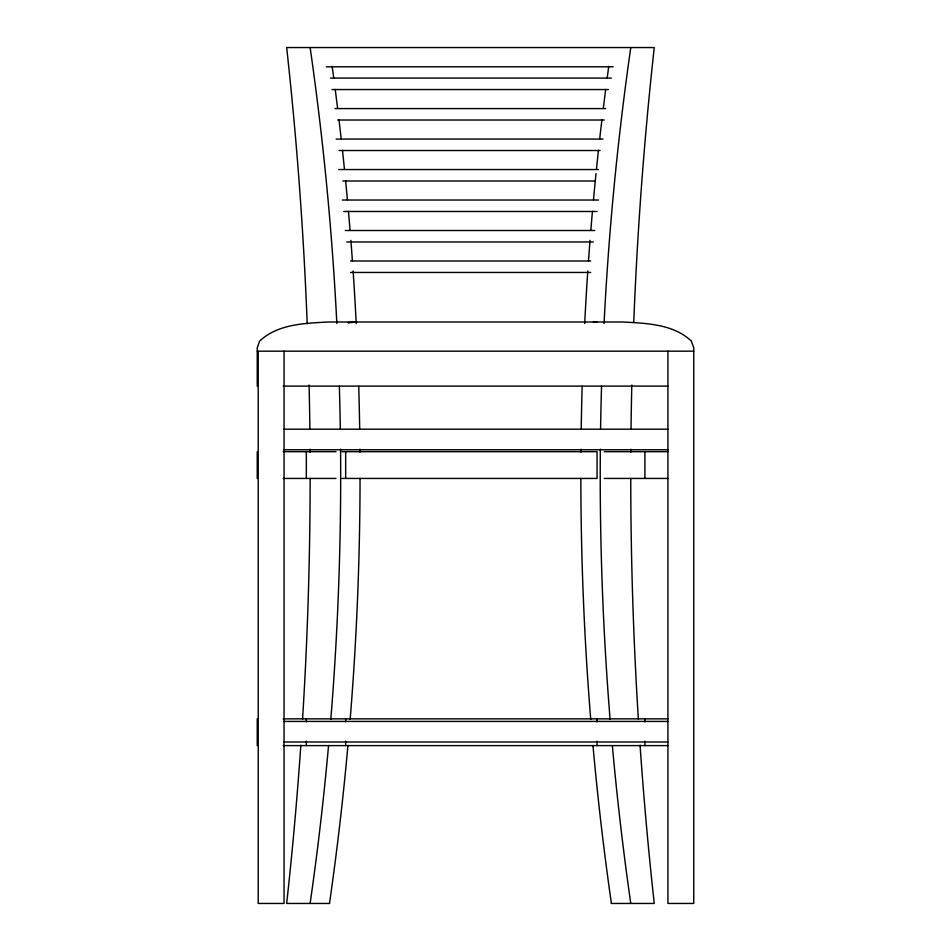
<?xml version="1.0" encoding="UTF-8"?>
<svg xmlns="http://www.w3.org/2000/svg" width="951" height="951" viewBox="0 0 951 951"><rect width="100%" height="100%" fill="white"/><g stroke="black" fill="none" stroke-linecap="round" stroke-linejoin="round"><path stroke-width="1.43" d="M349.1 322.567L348.042 322.71L356.637 322.068L354.949 322.163M351.074 322.401L353.653 322.234M326.3 66.796L613.193 66.796M330.532 78.089L611.315 78.089M331.982 89.549L608.414 89.549M334.978 108.58L605.656 108.58M337.795 120.028L604.254 120.028M336.155 139.06L603.041 139.06M339.091 150.52L600.093 150.52M338.556 169.551L598.417 169.551M342.824 180.999L595.492 180.999M342.336 200.031L598.571 200.031M343.739 211.479L597.157 211.479M345.308 230.511L594.791 230.511M346.77 241.97L593.329 241.97M350.634 261.002L590.726 261.002M350.634 272.45L590.726 272.45M257.245 351.169L693.755 351.169M283.196 386.106L667.923 386.106M284.052 429.198L667.923 429.198M284.052 449.775L667.923 449.775M283.196 451.689L336 451.689M341.991 451.689L597.062 451.689L597.062 478.436L341.991 478.436M604.289 451.689L667.887 451.689M283.196 478.436L336 478.436M604.289 478.436L667.887 478.436M283.196 718.861L667.887 718.861M284.052 721.417L667.923 721.417M284.052 741.994L667.923 741.994M283.196 745.608L667.887 745.608M329.522 903.45L286.667 903.45A3496.756 3125.069 -90 0 0 300.837 745.227M611.386 903.45L654.24 903.45A3496.756 3125.069 -90 0 1 640.071 745.227M593.365 321.997L597.062 322.33M595.766 322.187L596.55 322.258M667.923 351.169L667.923 903.45L693.755 903.45L693.755 347.709L691.329 341.064C673.225 323.946 646.038 323.257 622.536 321.997L328.499 321.997C304.986 323.257 277.787 323.934 259.671 341.064L257.245 347.709L257.245 386.106M644.897 451.689L644.897 478.436M644.897 718.861L644.897 721.833M644.897 741.15L644.897 745.608M597.062 718.861L597.062 721.833M597.062 741.15L597.062 745.608M345.665 451.689L345.665 478.436M345.665 718.861L345.665 721.833M345.665 741.15L345.665 745.608M306.341 451.689L306.341 478.436M306.341 718.861L306.341 721.833M306.341 741.15L306.341 745.608M284.052 351.169L284.052 903.45L258.22 903.45L258.22 351.169M257.245 451.689L257.245 478.436M257.245 718.861L257.245 745.608M611.398 903.45A2696.394 2409.786 -90 0 1 592.972 745.536M590.726 719.336A2696.394 2409.786 -90 0 1 580.859 478.424M580.942 452.105A2696.394 2409.786 -90 0 1 580.966 449.181M581.216 428.711A2696.394 2409.786 -90 0 1 582.167 386.32M584.687 323.506A2696.394 2409.786 -90 0 1 587.789 270.987M588.503 260.788A2696.394 2409.786 -90 0 1 590.036 240.401M590.844 230.201A2696.394 2409.786 -90 0 1 592.449 211.288M593.495 199.651A2696.394 2409.786 -90 0 1 596.015 173.498M596.455 169.135A2696.394 2409.786 -90 0 1 598.452 150.27M599.724 138.668A2696.394 2409.786 -90 0 1 601.912 119.826M603.314 108.248A2696.394 2409.786 -90 0 1 605.68 89.442M607.202 77.875A2696.394 2409.786 -90 0 1 608.759 66.32M638.347 719.027A3496.756 3125.069 -90 0 1 630.751 478.424M630.822 452.153A3496.756 3125.069 -90 0 1 630.846 449.229M631.036 428.794A3496.756 3125.069 -90 0 1 631.797 385.024M633.758 322.294A3496.756 3125.069 -90 0 1 654.252 47.55L286.667 47.55A3496.756 3125.069 -90 0 1 307.197 323.756M630.775 903.45A2696.394 2409.786 -90 0 1 612.337 745.536M610.102 719.336A2696.394 2409.786 -90 0 1 600.343 449.181M600.592 428.711A2696.394 2409.786 -90 0 1 601.543 386.32M604.051 323.506A2696.394 2409.786 -90 0 1 630.775 47.55M332.137 66.32A2696.394 2409.786 -90 0 1 333.706 77.875M335.216 89.442A2696.394 2409.786 -90 0 1 337.593 108.248M338.996 119.826A2696.394 2409.786 -90 0 1 341.171 138.668M342.455 150.27A2696.394 2409.786 -90 0 1 344.44 169.135M345.605 180.761A2696.394 2409.786 -90 0 1 347.4 199.651M348.446 211.288A2696.394 2409.786 -90 0 1 350.051 230.201M350.871 240.401A2696.394 2409.786 -90 0 1 352.393 260.788M353.106 270.987A2696.394 2409.786 -90 0 1 356.221 323.506M358.729 386.32A2696.394 2409.786 -90 0 1 359.68 428.711M359.93 449.181A2696.394 2409.786 -90 0 1 359.954 452.105M360.049 478.424A2696.394 2409.786 -90 0 1 350.17 719.336M347.935 745.536A2696.394 2409.786 -90 0 1 329.498 903.45M310.133 47.55A2696.394 2409.786 -90 0 1 336.844 323.506M339.352 386.32A2696.394 2409.786 -90 0 1 340.315 428.711M340.565 449.181A2696.394 2409.786 -90 0 1 330.805 719.336M328.559 745.536A2696.394 2409.786 -90 0 1 310.133 903.45M309.099 385.024A3496.756 3125.069 -90 0 1 309.871 428.794M310.062 449.229A3496.756 3125.069 -90 0 1 310.074 452.153M310.145 478.424A3496.756 3125.069 -90 0 1 302.561 719.027"/></g></svg>
